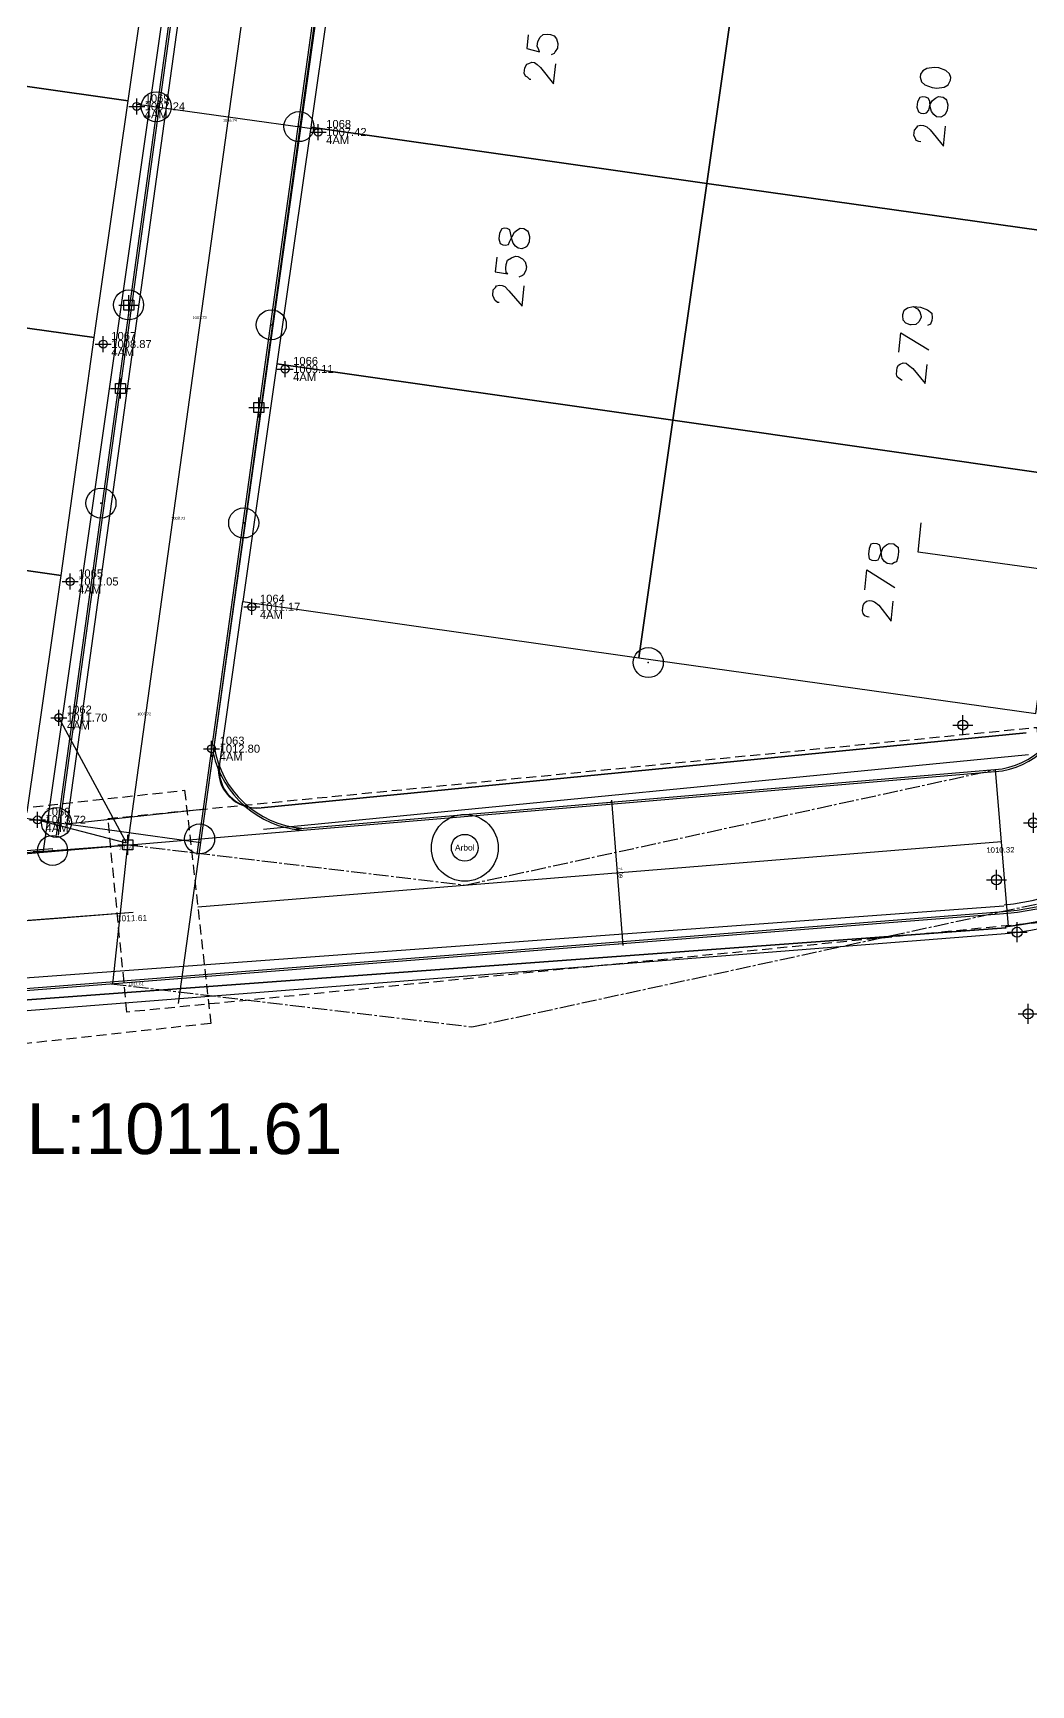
# Model space of a CAD drawing. Header units: metres. Extents: x -977055 to 805873, y -1033982 to 242021.
# Drawn here: x 980.1 to 1030, y 814.9 to 897.5 of the extents above; entities that cross this region are included whole.
import ezdxf

# ---------------------------------------------------------------- set-up
doc = ezdxf.new("R2010")
doc.units = ezdxf.units.M
doc.header["$PDMODE"] = 32
doc.header["$PDSIZE"] = 1.5
doc.linetypes.add('CENTER2', pattern=[1.125, 0.75, -0.125, 0.125, -0.125])
doc.linetypes.add('DASHED', pattern=[0.75, 0.5, -0.25])
for name, color, linetype in [('12-CONDICIONES EXISTENTES', 2, 'Continuous'), ('5ta avenida', 10, 'Continuous'), ('C-ANNO-MATC-TEXT', 150, 'Continuous'), ('C-ANNO-TABL', 1, 'Continuous'), ('C-ROAD-PROF-TEXT', 11, 'Continuous'), ('C-TOPO-TEXT', 7, 'Continuous'), ('LOTE 243', 6, 'Continuous'), ('V-NODE', 1, 'Continuous')]:
    doc.layers.add(name, color=color, linetype=linetype)
doc.layers.add('PDF2_area escolar', color=7, linetype='Continuous', true_color=0x989898)
doc.layers.add('PDF_Geometry', color=7, linetype='Continuous', true_color=0x797979)
doc.layers.get('PDF2_area escolar').off()
doc.styles.add('CITY2', font='stylu.ttf', dxfattribs={"height": 0.2})
doc.styles.get("Standard").update_dxf_attribs({"font": 'arial.ttf'})
doc.dimstyles.new('COTAS2', dxfattribs={"dimtxt": 0.02, "dimasz": 0.1, "dimexe": 0.15, "dimexo": 0.08, "dimgap": 0.05, "dimtad": 1, "dimzin": 0, "dimdsep": 46, "dimtxsty": 'CITY2', "dimblk": 'ARCHTICK', "dimcen": 1, "dimdle": 0.1, "dimclrd": 1, "dimclre": 1, "dimclrt": 2, "dimadec": 0, "dimazin": 0, "dimtfac": 1, "dimtofl": 0, "dimtmove": 0, "dimatfit": 3, "dimldrblk": 'ARCHTICK', "dimfxl": 0.18, "dimtolj": 1, "dimtzin": 0, "dimarcsym": 0})

# ---------------------------------------------------------------- blocks, each defined once
blk = doc.blocks.new('base')
at = {"layer": 'PDF_Geometry', "lineweight": 25, "extrusion": (-0.000787417, 0.063364, 0.99799), "elevation": 0.026}
for points in [[(-314.355, -197.288), (-299.601, -195.681), (-292.744, -194.188), (-282.663, -192.111), (-274.476, -190.361), (-258.037, -185.154), (-248.029, -180.61), (-240.539, -177.71), (-228.643, -174.042), (-222.733, -172.714), (-217.384, -171.04), (-209.935, -169.248), (-202.16, -164.759), (-196.196, -160.284), (-195.073, -159.817), (-178.095, -157.457), (-154.298, -156.614), (-136.667, -154.611), (-124.436, -153.164), (-118.066, -151.474), (-100.79, -146.646), (-80.955, -140.967), (-73.385, -139.328), (-61.694, -135.822), (-40.504, -131.604), (-37.727, -130.872), (-17.661, -129.441), (1.311, -127.461), (21.092, -124.929), (41.006, -122.83), (47.376, -123.458), (63.592, -123.186), (81.402, -124.312), (85.639, -96.072), (88.705, -66.393), (92.811, -40.781), (97.16, -22.386), (100.596, -1.562), (102.483, 8.32), (109.691, 37.361), (117.528, 76.62), (126.217, 115.638), (131.513, 149.592), (134.682, 173.973), (136.916, 195.591), (139.956, 229.678), (141.558, 250.676), (142.614, 271.37), (143.252, 283.21), (147.066, 312.938), (152.58, 355.631), (153.554, 396.042), (150.869, 418.02), (151.777, 438.639), (150.959, 458.028), (151.777, 438.639), (150.869, 418.02), (153.554, 396.042), (152.58, 355.631), (147.066, 312.938), (143.252, 283.21), (142.614, 271.37), (141.558, 250.676), (139.956, 229.678), (136.916, 195.591), (134.682, 173.973), (131.513, 149.592), (126.217, 115.638), (117.528, 76.62), (109.691, 37.361), (102.483, 8.32), (100.596, -1.562), (97.16, -22.386), (92.811, -40.781), (88.705, -66.393), (85.639, -96.072), (81.402, -124.312), (63.592, -123.186), (47.376, -123.458), (41.006, -122.83), (21.092, -124.929), (1.311, -127.461), (-17.661, -129.441), (-37.727, -130.872), (-40.504, -131.604), (-61.694, -135.822), (-73.385, -139.328), (-80.955, -140.967), (-100.79, -146.646), (-118.066, -151.474), (-124.436, -153.164), (-136.667, -154.611), (-154.298, -156.614), (-178.095, -157.457), (-195.073, -159.817), (-196.196, -160.284), (-202.16, -164.759), (-209.935, -169.248), (-217.384, -171.04), (-222.733, -172.714), (-228.643, -174.042), (-240.539, -177.71), (-248.029, -180.61), (-258.037, -185.154), (-274.476, -190.361), (-282.663, -192.111), (-292.744, -194.188), (-299.601, -195.681), (-314.355, -197.288), (-312.178, -178.446), (-309.146, -157.898), (-306.876, -132.899), (-305.823, -118.002), (-298.643, -78.802), (-291.055, -45.077), (-282.252, -15.116), (-275.645, 10.473), (-270.319, 33.898), (-263.825, 63.164), (-258.15, 86.408), (-284.424, 123.888)], [(-95.361, 161.299), (-95.875, 161.268), (-108.942, 77.056), (-107.591, 75.178), (-69.128, 69.199), (-67.25, 70.549), (-53.172, 161.224)], [(-146.68, 154.869), (-157.559, 84.583), (-156.209, 82.704), (-117.746, 76.726), (-115.862, 78.122), (-117.746, 76.726)], [(-120.608, 120.706), (-120.526, 121.391), (-121.155, 121.56), (-121.12, 121.463), (-121.05, 121.269), (-121.078, 121.04), (-121.197, 120.823), (-121.351, 120.702), (-121.585, 120.684), (-121.722, 120.701), (-121.899, 120.768), (-122.02, 120.922), (-122.084, 121.162), (-122.056, 121.39), (-121.943, 121.562), (-121.886, 121.648), (-121.738, 121.723)], [(-120.71, 122.944), (-120.664, 122.938), (-120.538, 122.83), (-120.452, 122.774), (-120.377, 122.625), (-120.41, 122.351), (-120.523, 122.179), (-120.62, 122.145), (-120.768, 122.07), (-120.906, 122.086), (-121.032, 122.194), (-121.198, 122.353), (-121.841, 123.173), (-121.962, 122.167)], [(-140.151, 126.306), (-140.06, 126.295), (-139.928, 126.233), (-139.893, 126.136), (-139.819, 125.988), (-139.852, 125.714), (-139.96, 125.587), (-140.016, 125.502), (-140.159, 125.472), (-140.296, 125.489), (-140.473, 125.557), (-140.64, 125.716), (-141.283, 126.535), (-141.404, 125.53)], [(-118.899, 131.814), (-118.811, 132.546), (-119.445, 132.668), (-119.359, 132.612), (-119.341, 132.378), (-119.363, 132.195), (-119.436, 131.972), (-119.636, 131.857), (-119.83, 131.787), (-119.967, 131.804), (-120.184, 131.923), (-120.305, 132.076), (-120.369, 132.316), (-120.347, 132.499), (-120.228, 132.716), (-120.177, 132.756), (-119.983, 132.826)], [(-118.995, 134.098), (-118.903, 134.087), (-118.777, 133.979), (-118.743, 133.882), (-118.668, 133.734), (-118.701, 133.46), (-118.809, 133.334), (-118.865, 133.248), (-119.008, 133.218), (-119.145, 133.235), (-119.277, 133.297), (-119.483, 133.508), (-120.132, 134.281), (-120.253, 133.276)], [(-139.668, 134.548), (-139.886, 134.667), (-140.006, 134.821), (-140.07, 135.061), (-140.065, 135.106), (-139.946, 135.324), (-139.792, 135.444), (-139.558, 135.463), (-139.512, 135.457), (-139.289, 135.384), (-139.169, 135.23), (-139.151, 134.996), (-139.156, 134.95), (-139.229, 134.727), (-139.383, 134.607), (-139.668, 134.548), (-140.034, 134.592), (-140.389, 134.728), (-140.601, 134.893), (-140.619, 135.127), (-140.602, 135.264), (-140.535, 135.441), (-140.386, 135.516)], [(-138.93, 136.824), (-139.046, 135.865), (-140.426, 136.726)], [(-139.085, 138.234), (-139.039, 138.229), (-138.913, 138.121), (-138.827, 138.064), (-138.798, 137.921), (-138.837, 137.601), (-138.899, 137.47), (-138.996, 137.435), (-139.144, 137.36), (-139.281, 137.377), (-139.407, 137.485), (-139.619, 137.649), (-140.222, 138.418), (-140.338, 137.458)], [(-148.552, 148.185), (-139.763, 146.848), (-139.939, 145.385)], [(-137.082, 148.704), (-137.203, 147.699), (-138.577, 148.606)], [(-104.719, 157.14), (-105.99, 148.9)], [(-137.288, 150.074), (-137.196, 150.063), (-137.065, 150.001), (-136.984, 149.898), (-136.955, 149.756), (-136.988, 149.481), (-137.05, 149.35), (-137.153, 149.269), (-137.295, 149.24), (-137.433, 149.257), (-137.564, 149.319), (-137.776, 149.484), (-138.374, 150.298), (-138.495, 149.292)], [(-106.886, 160.323), (-145.165, 157.051)], [(-143.834, 164.635), (-62.455, 169.623)]]:
    blk.add_lwpolyline(points, dxfattribs=at)
for points in [[(-100.578, 123.764), (-102.427, 111.884), (-82.667, 108.854), (-80.824, 120.689)], [(-129.436, 128.261), (-131.284, 116.381), (-111.53, 113.305), (-109.681, 125.186)], [(-149.196, 131.291), (-151.039, 119.457), (-131.284, 116.381), (-129.436, 128.261)], [(-98.735, 135.599), (-100.578, 123.764), (-80.824, 120.689), (-78.975, 132.569)], [(-140.171, 123.063), (-140.235, 123.302), (-140.401, 123.461), (-140.756, 123.597), (-140.984, 123.624), (-141.361, 123.577), (-141.56, 123.462), (-141.679, 123.244), (-141.696, 123.107), (-141.627, 122.913), (-141.46, 122.754), (-141.106, 122.619), (-140.877, 122.591), (-140.5, 122.639), (-140.301, 122.754), (-140.188, 122.925)], [(-139.989, 124.571), (-140.053, 124.81), (-140.185, 124.873), (-140.322, 124.889), (-140.465, 124.86), (-140.572, 124.734), (-140.657, 124.419), (-140.77, 124.248), (-140.924, 124.127), (-141.072, 124.052), (-141.301, 124.08), (-141.427, 124.188), (-141.467, 124.239), (-141.531, 124.478), (-141.498, 124.753), (-141.379, 124.97), (-141.327, 125.01), (-141.179, 125.085), (-140.951, 125.058), (-140.825, 124.95), (-140.704, 124.796), (-140.64, 124.557), (-140.628, 124.277), (-140.553, 124.129), (-140.421, 124.066), (-140.284, 124.05), (-140.141, 124.079), (-140.022, 124.297)], [(-127.593, 140.096), (-129.436, 128.261), (-109.681, 125.186), (-107.838, 137.02)], [(-147.347, 143.171), (-149.196, 131.291), (-129.436, 128.261), (-127.593, 140.096)], [(-119.009, 130.9), (-119.073, 131.14), (-119.205, 131.202), (-119.342, 131.218), (-119.484, 131.189), (-119.547, 131.058), (-119.671, 130.794), (-119.79, 130.577), (-119.944, 130.456), (-120.092, 130.381), (-120.275, 130.403), (-120.446, 130.517), (-120.487, 130.568), (-120.55, 130.808), (-120.517, 131.082), (-120.398, 131.299), (-120.347, 131.34), (-120.153, 131.409), (-119.971, 131.387), (-119.844, 131.279), (-119.724, 131.125), (-119.654, 130.931), (-119.602, 130.601), (-119.572, 130.458), (-119.441, 130.396), (-119.304, 130.379), (-119.161, 130.408), (-119.042, 130.626)], [(-96.932, 147.484), (-98.735, 135.599), (-78.975, 132.569), (-77.132, 144.403)], [(-125.744, 151.976), (-127.593, 140.096), (-107.838, 137.02), (-105.99, 148.9)], [(-145.55, 155.011), (-147.347, 143.171), (-127.593, 140.096), (-125.744, 151.976)], [(-95.089, 159.319), (-96.932, 147.484), (-77.132, 144.403), (-75.329, 156.289)], [(-137.296, 146.922), (-137.315, 147.156), (-137.446, 147.218), (-137.629, 147.24), (-137.772, 147.211), (-137.834, 147.079), (-137.964, 146.77), (-138.032, 146.593), (-138.185, 146.473), (-138.333, 146.398), (-138.562, 146.425), (-138.688, 146.533), (-138.774, 146.59), (-138.792, 146.824), (-138.759, 147.098), (-138.686, 147.321), (-138.589, 147.356), (-138.441, 147.431), (-138.212, 147.403), (-138.086, 147.295), (-137.966, 147.142), (-137.942, 146.953), (-137.889, 146.622), (-137.86, 146.48), (-137.728, 146.417), (-137.545, 146.395), (-137.403, 146.425), (-137.33, 146.648)], [(-145.063, 155.972), (-106.784, 159.244)], [(-62.557, 170.702), (-143.936, 165.714)]]:
    blk.add_lwpolyline(points, close=True, dxfattribs=at)
blk.add_lwpolyline([(-143.883, 165.663, 0.347538), (-154.688, 155.69, -0.347538)], format="xyb", close=True, dxfattribs=at)
blk = doc.blocks.new('*U4182')
at = {"layer": 'C-TOPO-TEXT', "color": 7, "linetype": 'Continuous', "lineweight": -3}
for p, q in [((984.73, 854.514, 1011.612), (984.73, 859.514, 1011.612)), ((982.23, 857.014, 1011.612), (987.23, 857.014, 1011.612))]:
    blk.add_line(p, q, dxfattribs=at)
blk.add_circle((984.73, 857.014, 1011.612), 1.25, dxfattribs=at)
at = {"layer": 'C-TOPO-TEXT', "color": 7, "linetype": 'Continuous', "lineweight": -3, "insert": (987.865, 857.014, 1011.612), "char_height": 2.54, "attachment_point": 4}
blk.add_mtext('EL:1011.61', dxfattribs=at)
blk = doc.blocks.new('*U4233')
at = {"color": 0, "linetype": 'ByBlock', "lineweight": -2, "transparency": 16777216}
for p, q in [((-1, 0), (1, 0)), ((0, -1), (0, 1))]:
    blk.add_line(p, q, dxfattribs=at)
blk.add_lwpolyline([(-0.5, -0.5), (-0.5, 0.5), (0.5, 0.5), (0.5, -0.5)], close=True, dxfattribs=at)
blk = doc.blocks.new('*U4939')
at = {"color": 0, "linetype": 'ByBlock', "lineweight": -2, "transparency": 16777216}
for p, q in [((-1, 0), (1, 0)), ((0, -1), (0, 1))]:
    blk.add_line(p, q, dxfattribs=at)
blk.add_circle((0, 0), 0.5, dxfattribs=at)
blk = doc.blocks.new('*U5255', base_point=(1026.547, 862.886, 1011.771))
at = {"layer": 'V-NODE', "color": 2, "lineweight": -2, "xscale": 0.5, "yscale": 0.5, "zscale": 0.5}
blk.add_blockref('*U4939', (1026.547, 862.886, 1011.771), dxfattribs=at)
blk = doc.blocks.new('*U5258', base_point=(1028.23, 855.151, 1013.543))
at = {"layer": 'V-NODE', "color": 2, "lineweight": -2, "xscale": 0.5, "yscale": 0.5, "zscale": 0.5}
blk.add_blockref('*U4939', (1028.23, 855.151, 1013.543), dxfattribs=at)
blk = doc.blocks.new('*U5270', base_point=(1030.074, 858, 1012.76))
at = {"layer": 'V-NODE', "color": 2, "lineweight": -2, "xscale": 0.5, "yscale": 0.5, "zscale": 0.5}
blk.add_blockref('*U4939', (1030.074, 858, 1012.76), dxfattribs=at)
blk = doc.blocks.new('*U5273', base_point=(1029.82, 848.454, 1015.405))
at = {"layer": 'V-NODE', "color": 2, "lineweight": -2, "xscale": 0.5, "yscale": 0.5, "zscale": 0.5}
blk.add_blockref('*U4939', (1029.82, 848.454, 1015.405), dxfattribs=at)
blk = doc.blocks.new('*U5276', base_point=(1029.26, 852.53, 1014.268))
at = {"layer": 'V-NODE', "color": 2, "lineweight": -2, "xscale": 0.5, "yscale": 0.5, "zscale": 0.5}
blk.add_blockref('*U4939', (1029.26, 852.53, 1014.268), dxfattribs=at)
blk = doc.blocks.new('_ArchTick')
at = {"color": 0, "linetype": 'ByBlock', "const_width": 0.15}
blk.add_lwpolyline([(-0.5, -0.5), (0.5, 0.5)], dxfattribs=at)
blk = doc.blocks.new('*D5535')
at = {"color": 1, "linetype": 'Continuous', "lineweight": -2, "transparency": 16777216}
for p, q in [((1008.625, 859.006), (1009.151, 859.047)), ((1009.181, 851.941), (1009.707, 851.982))]:
    blk.add_line(p, q, dxfattribs=at)
at = {"color": 1, "lineweight": -2, "transparency": 16777216}
blk.add_line((1008.993, 859.135), (1009.565, 851.871), dxfattribs=at)
at = {"layer": 'Defpoints', "color": 0, "transparency": 16777216}
for p in [(1008.545, 858.999, 2012.755), (1009.101, 851.934, 2012.755), (1009.557, 851.97)]:
    blk.add_point(p, dxfattribs=at)
at = {"color": 1, "lineweight": -2, "transparency": 16777216, "xscale": 0.1, "yscale": 0.1, "zscale": 0.1}
for p, rotation in [((1009.001, 859.035), 94.50081064790977), ((1009.557, 851.97), 274.5008106479098)]:
    blk.add_blockref('_ArchTick', p, dxfattribs=dict(at, rotation=rotation))
at = {"color": 2, "transparency": 16777216, "insert": (1009.437, 855.515), "char_height": 0.2, "attachment_point": 5, "rotation": 274.50081, "style": 'CITY2'}
blk.add_mtext('\\A1;7.09', dxfattribs=at)

msp = doc.modelspace()

# ---------------------------------------------------------------- linework, layer by layer
msp.add_line((980.308, 858.146, 2012.755), (984.73133, 857.00155, 2012.755))
at = {"color": 1}
for points, elevation in [([(988.70081, 858.6933), (1028.93284, 1145.88834), (1021.4813, 1144.57148), (981.77572, 857.94163), (988.70081, 858.6933)], 2006.05387), ([(1028.83583, 852.82454), (1028.17415, 860.65658)], -16.454), ([(935.15482, 848.28904), (940.01977, 849.56518), (945.45131, 850.52091), (985.08117, 853.53664)], 1011.645)]:
    msp.add_lwpolyline(points, dxfattribs=dict(at, elevation=elevation))
at = {"elevation": 2010.733, "flags": 128}
msp.add_lwpolyline([(981.377, 863.254), (984.73056, 857.01129)], dxfattribs=at)
at = {"color": 3, "linetype": 'DASHED'}
msp.add_lwpolyline([(933.11533, 853.67562), (987.66029, 859.62653), (988.96731, 847.97408), (934.42235, 842.02316)], close=True, dxfattribs=at)
at = {"color": 1}
msp.add_lwpolyline([(984.06949, 849.945), (984.81837, 856.90483)], dxfattribs=at)
msp.add_circle((1001.65974, 856.7523), 1.67034, dxfattribs=at)
at = {"color": 3}
msp.add_circle((1001.65974, 856.7523), 0.67034, dxfattribs=at)
at = {"layer": '12-CONDICIONES EXISTENTES', "color": 1}
msp.add_line((940.528, 863.7, 1010.851), (980.308, 858.146, 2012.755), dxfattribs=at)
for points, elevation in [([(981.25103, 857.38873), (993.00635, 942.16402)], 2010.087), ([(981.35008, 857.375), (993.10541, 942.15028)], 2010.087), ([(984.81691, 856.89427), (996.57224, 941.66955)], 2010.087), ([(987.35291, 848.97269), (1000.13812, 941.17509)], 2010.087), ([(988.28374, 856.41355), (1000.03906, 941.18883)], 2010.087), ([(985.28931, 893.92086), (994.37431, 892.65586)], 2012.755), ([(980.308, 858.146), (988.46738, 857.00988)], 2012.755)]:
    msp.add_lwpolyline(points, dxfattribs=dict(at, elevation=elevation))
for radius, start, end in [(4.96273, 192.5441042, 265.1024367), (4.86273, 189.1031296, 265.0028036)]:
    msp.add_arc((993.93363, 862.5733, 2010.208), radius, start, end, dxfattribs=at)
for p in [(986.24072, 893.78839, 2012.755), (993.37192, 892.79544, 2012.755), (984.85988, 883.88418, 2012.755), (991.99108, 882.89123, 2012.755), (983.47904, 873.97998, 2012.755), (990.61007, 872.98577, 2010.087), (1010.832, 866.009), (981.25321, 858.01503, 2010.087), (988.4089, 857.19774, 2012.755), (981.05883, 856.62079, 1010.851)]:
    msp.add_point(p, dxfattribs=at)
at = {"layer": '5ta avenida', "color": 0, "linetype": 'ByBlock', "lineweight": -2, "transparency": 16777216}
for p, q in [((985.265, 893.407, 2006.277), (985.265, 894.207, 2006.277)), ((984.865, 893.807, 2006.277), (985.665, 893.807, 2006.277)), ((994.333, 892.123, 2006.453), (994.333, 892.923, 2006.453)), ((993.933, 892.523, 2006.453), (994.733, 892.523, 2006.453)), ((983.194, 881.927, 2007.91), (983.994, 881.927, 2007.91)), ((983.594, 881.527, 2007.91), (983.594, 882.327, 2007.91)), ((992.683, 880.279, 2008.147), (992.683, 881.079, 2008.147)), ((992.283, 880.679, 2008.147), (993.083, 880.679, 2008.147)), ((981.938, 869.659, 2010.087), (981.938, 870.459, 2010.087)), ((981.538, 870.059, 2010.087), (982.338, 870.059, 2010.087)), ((990.623, 868.794, 2010.208), (991.423, 868.794, 2010.208)), ((991.023, 868.394, 2010.208), (991.023, 869.194, 2010.208)), ((981.377, 862.854, 2010.733), (981.377, 863.654, 2010.733)), ((980.977, 863.254, 2010.733), (981.777, 863.254, 2010.733)), ((989.009, 861.301, 2011.837), (989.009, 862.101, 2011.837)), ((988.609, 861.701, 2011.837), (989.409, 861.701, 2011.837)), ((979.908, 858.146, 2012.755), (980.708, 858.146, 2012.755)), ((980.308, 857.746, 2012.755), (980.308, 858.546, 2012.755))]:
    msp.add_line(p, q, dxfattribs=at)
for centre in [(985.265, 893.807, 2006.277), (994.333, 892.523, 2006.453), (983.594, 881.927, 2007.91), (992.683, 880.679, 2008.147), (981.938, 870.059, 2010.087), (991.023, 868.794, 2010.208), (981.377, 863.254, 2010.733), (989.009, 861.701, 2011.837), (980.308, 858.146, 2012.755)]:
    msp.add_circle(centre, 0.2, dxfattribs=at)
at = {"layer": 'C-ANNO-TABL', "color": 4, "linetype": 'DASHED', "elevation": 2010.087}
msp.add_lwpolyline([(983.82656, 858.21496), (1030.25522, 862.77127), (1031.20484, 853.09471), (984.77618, 848.5384)], close=True, dxfattribs=at)
at = {"layer": 'LOTE 243'}
for points, elevation in [([(979.61914, 856.45514), (1028.16593, 860.55656)], 2012.755), ([(993.04881, 857.69009), (1028.15704, 860.65617)], 2012.755), ([(988.3138, 853.8003), (1028.47712, 857.07043)], 2012.755), ([(937.95342, 853.36412), (984.81837, 856.90483)], 1010.851), ([(938.06969, 853.47319), (981.07296, 856.72214)], 1010.851), ([(945.45131, 850.52091), (981.31497, 853.23045)], 1010.851), ([(972.70759, 849.17046), (1028.78831, 853.58429)], 2012.755), ([(972.71528, 849.07076), (1028.79668, 853.48464)], 2012.755), ([(981.31497, 853.23045), (985.08113, 853.5371)], 2012.755), ([(944.63955, 845.85797), (1028.88611, 852.48864)], 2012.755)]:
    msp.add_lwpolyline(points, dxfattribs=dict(at, elevation=elevation))
at = {"layer": 'LOTE 243', "color": 2, "linetype": 'CENTER2'}
for points, elevation in [([(1001.67709, 854.88835), (1028.17406, 860.65766)], 2012.755), ([(984.81837, 856.90483), (1001.67709, 854.88835)], 1010.851), ([(1002.01536, 847.79799), (1032.359, 854.40485)], 2012.755), ([(983.98702, 849.95437), (1002.01536, 847.79799)], 1010.851)]:
    msp.add_lwpolyline(points, dxfattribs=dict(at, elevation=elevation))
at = {"layer": 'LOTE 243'}
for centre, radius, start, end in [((1027.82959, 864.59118, -16.454), 3.94861, 274.7569417, 354.4778908), ((1027.82985, 864.59082, 2010.208), 4.04823, 274.7621701, 354.42341), ((1027.82782, 864.59052, -2010.202), 11.04807, 274.9874339, 352.9428498), ((1027.82783, 864.5905, -16.454), 11.14804, 274.9857215, 352.9349789), ((1027.8005, 864.6503, 2010.208), 12.21001, 275.1009848, 352.9411688)]:
    msp.add_arc(centre, radius, start, end, dxfattribs=at)
at = {"layer": 'PDF_Geometry', "lineweight": 25, "extrusion": (-0.000787417, 0.063364, 0.99799)}
for centre, radius, start, end in [((-1038.32004, -786.11123, 1060.76006), 10.74992, 94.3804182, 172.6795413), ((-1001.86917, -782.61973, 1060.76006), 1.91053, 351.1803147, 94.8844278), ((-1001.91488, -782.61422, 1060.76006), 1.91053, 351.1803147, 94.8844278)]:
    msp.add_arc(centre, radius, start, end, dxfattribs=at)

# ---------------------------------------------------------------- block references
at = {"layer": 'C-ANNO-MATC-TEXT', "lineweight": -2, "xscale": 0.5, "yscale": 0.5, "zscale": 0.5}
for p in [(984.878, 883.875, 1008.366), (984.456, 879.701, 1008.437), (984.456, 879.701, 1008.436), (991.369, 878.751, 1008.435), (984.82533, 856.89498, 2012.755)]:
    msp.add_blockref('*U4233', p, dxfattribs=at)
at = {"layer": 'C-TOPO-TEXT', "color": 7, "linetype": 'Continuous', "lineweight": -3}
msp.add_blockref('*U4182', (-10.4763, -14.31987, -1011.612), dxfattribs=at)
at = {"layer": 'PDF2_area escolar'}
msp.add_blockref('base', (882.736, 1016.336, 999.038), dxfattribs=at)
at = {"layer": 'V-NODE', "color": 2}
for name, p in [('*U5255', (1026.547, 862.886, 1011.771)), ('*U5270', (1030.074, 858, 1012.76)), ('*U5258', (1028.23, 855.151, 1013.543)), ('*U5276', (1029.26, 852.53, 1014.268)), ('*U5273', (1029.82, 848.454, 1015.405))]:
    msp.add_blockref(name, p, dxfattribs=at)

# ---------------------------------------------------------------- texts
at = {"layer": '5ta avenida', "linetype": 'ByBlock', "char_height": 0.4}
for s, insert, attachment_point in [('{\\C2;1069}', (985.665, 894.007, 2006.277), 7), ('{\\C2;4AM}', (985.665, 893.607, 2006.277), 1), ('{\\C2;1007.24}', (985.665, 893.807, 2006.277), 4), ('{\\C2;1068}', (994.733, 892.723, 2006.453), 7), ('{\\C2;1007.42}', (994.733, 892.523, 2006.453), 4), ('{\\C2;4AM}', (994.733, 892.323, 2006.453), 1), ('{\\C2;1067}', (983.994, 882.127, 2007.91), 7), ('{\\C2;1008.87}', (983.994, 881.927, 2007.91), 4), ('{\\C2;4AM}', (983.994, 881.727, 2007.91), 1), ('{\\C2;1066}', (993.083, 880.879, 2008.147), 7), ('{\\C2;4AM}', (993.083, 880.479, 2008.147), 1), ('{\\C2;1009.11}', (993.083, 880.679, 2008.147), 4), ('{\\C2;1065}', (982.338, 870.259, 2010.087), 7), ('{\\C2;1011.05}', (982.338, 870.059, 2010.087), 4), ('{\\C2;4AM}', (982.338, 869.859, 2010.087), 1), ('{\\C2;1064}', (991.423, 868.994, 2010.208), 7), ('{\\C2;1011.17}', (991.423, 868.794, 2010.208), 4), ('{\\C2;4AM}', (991.423, 868.594, 2010.208), 1), ('{\\C2;1062}', (981.777, 863.454, 2010.733), 7), ('{\\C2;4AM}', (981.777, 863.054, 2010.733), 1), ('{\\C2;1011.70}', (981.777, 863.254, 2010.733), 4), ('{\\C2;1063}', (989.409, 861.901, 2011.837), 7), ('{\\C2;4AM}', (989.409, 861.501, 2011.837), 1), ('{\\C2;1012.80}', (989.409, 861.701, 2011.837), 4), ('{\\C2;1060}', (980.708, 858.346, 2012.755), 7), ('{\\C2;4AM}', (980.708, 857.946, 2012.755), 1), ('{\\C2;1013.72}', (980.708, 858.146, 2012.755), 4)]:
    msp.add_mtext(s, dxfattribs=dict(at, insert=insert, attachment_point=attachment_point))
at = {"layer": 'C-ROAD-PROF-TEXT', "color": 11, "linetype": 'Continuous', "lineweight": -3, "attachment_point": 8, "rotation": 0.5711077}
for s, insert, char_height in [('{\\fCalibri|b0|i0|c0|p34;\\H0.91667x;\\C256;1006.74}', (989.91778, 893.04049, 4020.174), 0.15), ('{\\fCalibri|b0|i0|c0|p34;\\H0.91667x;\\C256;1007.73}', (988.40569, 883.18365, 4020.174), 0.15), ('{\\fCalibri|b0|i0|c0|p34;\\H0.91667x;\\C256;1008.73}', (987.3405, 873.14977, 4020.174), 0.15), ('{\\fCalibri|b0|i0|c0|p34;\\H0.91667x;\\C256;1009.72}', (985.63459, 863.36977, 2010.087), 0.15), ('{\\C2;1011.61}', (984.74795, 856.66853, 2010.087), 0.15), ('{\\C3;Arbol}', (1001.6587, 856.60646, 2010.087), 0.3), ('{\\fCalibri|b0|i0|c0|p34;\\H0.91667x;\\C2;1010.32}', (1028.42521, 856.50762, 0.003), 0.3), ('{\\C2;1011.61}', (985.03049, 853.07875, 2010.087), 0.3), ('{\\C2;1011.61}', (985.24298, 849.86601, 2010.087), 0.15)]:
    msp.add_mtext(s, dxfattribs=dict(at, insert=insert, char_height=char_height))

# ---------------------------------------------------------------- dimensions: what is measured, and where the dimension line sits
at = {"color": 1}
dim = msp.add_aligned_dim(p1=(1008.54475, 858.99925, 2012.755), p2=(1009.10086, 851.93448, 2012.755), distance=0.45785, dimstyle='COTAS2', dxfattribs=at)
dim.commit()
dim.dimension.update_dxf_attribs({"geometry": '*D5535', "text_midpoint": (1009.43667, 855.51518)})

doc.saveas('drawing.dxf')
